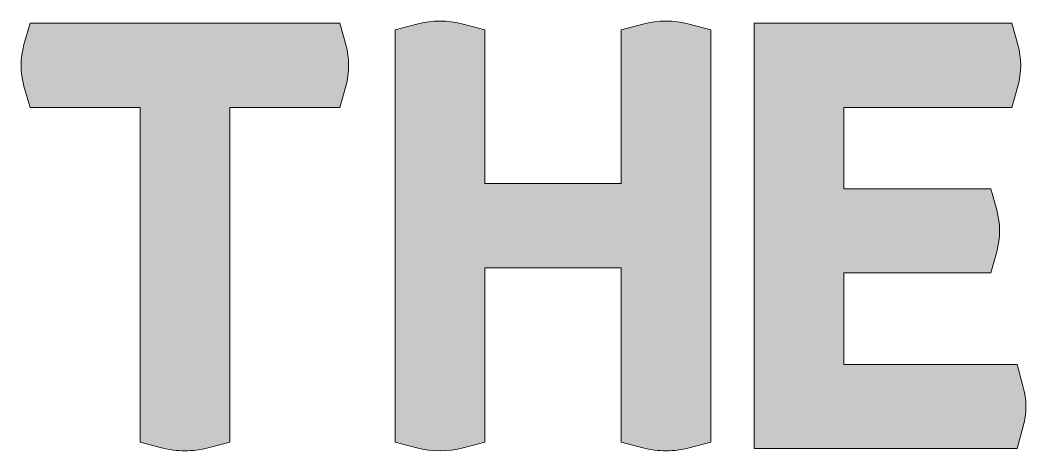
# Model space of a CAD drawing. Header units: inches. Extents: x 148 to 931, y -938 to -143.
# Drawn here: x 377.9 to 658.9, y -466.1 to -345.5 of the extents above; entities that cross this region are included whole.
import ezdxf

# ---------------------------------------------------------------- set-up
doc = ezdxf.new("R2010")
doc.units = ezdxf.units.IN
doc.header["$MEASUREMENT"] = 0
doc.layers.add('Layer 1', color=7, linetype='Continuous')

# ---------------------------------------------------------------- blocks, each defined once
blk = doc.blocks.new('block 5')
at = {"layer": 'Layer 1', "true_color": 0x2a4f7b}
h = blk.add_hatch(color=167, dxfattribs=at)
h.dxf.hatch_style = 2
edge = h.paths.add_edge_path()
edge.add_spline(control_points=[(551.73, -346.62), (556.05, -345.5), (560.37, -345.5), (564.68, -346.62), (564.68, -346.62), (570.69, -348.24), (570.69, -348.24), (570.69, -348.24), (570.69, -463.36), (570.69, -463.36), (570.69, -463.36), (564.68, -464.91), (564.68, -464.91), (562.52, -465.5), (560.37, -465.79), (558.21, -465.79), (556.05, -465.79), (553.89, -465.5), (551.73, -464.91), (551.73, -464.91), (545.66, -463.36), (545.66, -463.36), (545.66, -463.36), (545.66, -414.64), (545.66, -414.64), (545.66, -414.64), (507.6, -414.64), (507.6, -414.64), (507.6, -414.64), (507.6, -463.36), (507.6, -463.36), (507.6, -463.36), (501.59, -464.91), (501.59, -464.91), (497.27, -466.08), (492.96, -466.08), (488.64, -464.91), (488.64, -464.91), (482.63, -463.36), (482.63, -463.36), (482.63, -463.36), (482.63, -348.24), (482.63, -348.24), (482.63, -348.24), (488.64, -346.62), (488.64, -346.62), (492.96, -345.5), (497.27, -345.5), (501.59, -346.62), (501.59, -346.62), (507.6, -348.24), (507.6, -348.24), (507.6, -348.24), (507.6, -391.09), (507.6, -391.09), (507.6, -391.09), (545.66, -391.09), (545.66, -391.09), (545.66, -391.09), (545.66, -348.24), (545.66, -348.24), (545.66, -348.24), (551.73, -346.62), (551.73, -346.62)], knot_values=[0, 0, 0, 0, 1, 1, 1, 2, 2, 2, 3, 3, 3, 4, 4, 4, 5, 5, 5, 6, 6, 6, 7, 7, 7, 8, 8, 8, 9, 9, 9, 10, 10, 10, 11, 11, 11, 12, 12, 12, 13, 13, 13, 14, 14, 14, 15, 15, 15, 16, 16, 16, 17, 17, 17, 18, 18, 18, 19, 19, 19, 20, 20, 20, 21, 21, 21, 21], degree=3, periodic=1)
h = blk.add_hatch(color=167, dxfattribs=at)
h.dxf.hatch_style = 2
edge = h.paths.add_edge_path()
edge.add_spline(control_points=[(468.8, -363.96), (468.8, -363.96), (467.11, -369.9), (467.11, -369.9), (467.11, -369.9), (436.41, -369.9), (436.41, -369.9), (436.41, -369.9), (436.41, -463.36), (436.41, -463.36), (436.41, -463.36), (430.4, -464.91), (430.4, -464.91), (428.24, -465.5), (426.08, -465.79), (423.92, -465.79), (421.72, -465.79), (419.54, -465.5), (417.38, -464.91), (417.38, -464.91), (411.37, -463.36), (411.37, -463.36), (411.37, -463.36), (411.37, -369.9), (411.37, -369.9), (411.37, -369.9), (380.67, -369.9), (380.67, -369.9), (380.67, -369.9), (378.98, -363.96), (378.98, -363.96), (377.9, -360.1), (377.9, -356.2), (378.98, -352.29), (378.98, -352.29), (380.67, -346.35), (380.67, -346.35), (380.67, -346.35), (467.11, -346.35), (467.11, -346.35), (467.11, -346.35), (468.8, -352.29), (468.8, -352.29), (469.88, -356.2), (469.88, -360.1), (468.8, -363.96)], knot_values=[0, 0, 0, 0, 1, 1, 1, 2, 2, 2, 3, 3, 3, 4, 4, 4, 5, 5, 5, 6, 6, 6, 7, 7, 7, 8, 8, 8, 9, 9, 9, 10, 10, 10, 11, 11, 11, 12, 12, 12, 13, 13, 13, 14, 14, 14, 15, 15, 15, 15], degree=3, periodic=1)
h = blk.add_hatch(color=167, dxfattribs=at)
h.dxf.hatch_style = 2
edge = h.paths.add_edge_path()
edge.add_spline(control_points=[(657.8, -459.31), (657.8, -459.31), (656.18, -465.18), (656.18, -465.18), (656.18, -465.18), (582.84, -465.18), (582.84, -465.18), (582.84, -465.18), (582.84, -346.35), (582.84, -346.35), (582.84, -346.35), (654.7, -346.35), (654.7, -346.35), (654.7, -346.35), (656.39, -352.29), (656.39, -352.29), (657.47, -356.2), (657.47, -360.1), (656.39, -363.96), (656.39, -363.96), (654.7, -369.9), (654.7, -369.9), (654.7, -369.9), (607.8, -369.9), (607.8, -369.9), (607.8, -369.9), (607.8, -392.58), (607.8, -392.58), (607.8, -392.58), (648.83, -392.58), (648.83, -392.58), (648.83, -392.58), (650.51, -398.51), (650.51, -398.51), (651.6, -402.38), (651.6, -406.27), (650.51, -410.19), (650.51, -410.19), (648.83, -416.06), (648.83, -416.06), (648.83, -416.06), (607.8, -416.06), (607.8, -416.06), (607.8, -416.06), (607.8, -441.7), (607.8, -441.7), (607.8, -441.7), (656.18, -441.7), (656.18, -441.7), (656.18, -441.7), (657.8, -447.64), (657.8, -447.64), (658.93, -451.51), (658.93, -455.4), (657.8, -459.31)], knot_values=[0, 0, 0, 0, 1, 1, 1, 2, 2, 2, 3, 3, 3, 4, 4, 4, 5, 5, 5, 6, 6, 6, 7, 7, 7, 8, 8, 8, 9, 9, 9, 10, 10, 10, 11, 11, 11, 12, 12, 12, 13, 13, 13, 14, 14, 14, 15, 15, 15, 16, 16, 16, 17, 17, 17, 18, 18, 18, 18], degree=3, periodic=1)
at = {"layer": 'Layer 1', "lineweight": 0}
for points, knots in [([(551.73, -346.62), (556.05, -345.5), (560.37, -345.5), (564.68, -346.62), (564.68, -346.62), (570.69, -348.24), (570.69, -348.24), (570.69, -348.24), (570.69, -463.36), (570.69, -463.36), (570.69, -463.36), (564.68, -464.91), (564.68, -464.91), (562.52, -465.5), (560.37, -465.79), (558.21, -465.79), (556.05, -465.79), (553.89, -465.5), (551.73, -464.91), (551.73, -464.91), (545.66, -463.36), (545.66, -463.36), (545.66, -463.36), (545.66, -414.64), (545.66, -414.64), (545.66, -414.64), (507.6, -414.64), (507.6, -414.64), (507.6, -414.64), (507.6, -463.36), (507.6, -463.36), (507.6, -463.36), (501.59, -464.91), (501.59, -464.91), (497.27, -466.08), (492.96, -466.08), (488.64, -464.91), (488.64, -464.91), (482.63, -463.36), (482.63, -463.36), (482.63, -463.36), (482.63, -348.24), (482.63, -348.24), (482.63, -348.24), (488.64, -346.62), (488.64, -346.62), (492.96, -345.5), (497.27, -345.5), (501.59, -346.62), (501.59, -346.62), (507.6, -348.24), (507.6, -348.24), (507.6, -348.24), (507.6, -391.09), (507.6, -391.09), (507.6, -391.09), (545.66, -391.09), (545.66, -391.09), (545.66, -391.09), (545.66, -348.24), (545.66, -348.24), (545.66, -348.24), (551.73, -346.62), (551.73, -346.62)], [0, 0, 0, 0, 1, 1, 1, 2, 2, 2, 3, 3, 3, 4, 4, 4, 5, 5, 5, 6, 6, 6, 7, 7, 7, 8, 8, 8, 9, 9, 9, 10, 10, 10, 11, 11, 11, 12, 12, 12, 13, 13, 13, 14, 14, 14, 15, 15, 15, 16, 16, 16, 17, 17, 17, 18, 18, 18, 19, 19, 19, 20, 20, 20, 21, 21, 21, 21]), ([(468.8, -363.96), (468.8, -363.96), (467.11, -369.9), (467.11, -369.9), (467.11, -369.9), (436.41, -369.9), (436.41, -369.9), (436.41, -369.9), (436.41, -463.36), (436.41, -463.36), (436.41, -463.36), (430.4, -464.91), (430.4, -464.91), (428.24, -465.5), (426.08, -465.79), (423.92, -465.79), (421.72, -465.79), (419.54, -465.5), (417.38, -464.91), (417.38, -464.91), (411.37, -463.36), (411.37, -463.36), (411.37, -463.36), (411.37, -369.9), (411.37, -369.9), (411.37, -369.9), (380.67, -369.9), (380.67, -369.9), (380.67, -369.9), (378.98, -363.96), (378.98, -363.96), (377.9, -360.1), (377.9, -356.2), (378.98, -352.29), (378.98, -352.29), (380.67, -346.35), (380.67, -346.35), (380.67, -346.35), (467.11, -346.35), (467.11, -346.35), (467.11, -346.35), (468.8, -352.29), (468.8, -352.29), (469.88, -356.2), (469.88, -360.1), (468.8, -363.96)], [0, 0, 0, 0, 1, 1, 1, 2, 2, 2, 3, 3, 3, 4, 4, 4, 5, 5, 5, 6, 6, 6, 7, 7, 7, 8, 8, 8, 9, 9, 9, 10, 10, 10, 11, 11, 11, 12, 12, 12, 13, 13, 13, 14, 14, 14, 15, 15, 15, 15]), ([(657.8, -459.31), (657.8, -459.31), (656.18, -465.18), (656.18, -465.18), (656.18, -465.18), (582.84, -465.18), (582.84, -465.18), (582.84, -465.18), (582.84, -346.35), (582.84, -346.35), (582.84, -346.35), (654.7, -346.35), (654.7, -346.35), (654.7, -346.35), (656.39, -352.29), (656.39, -352.29), (657.47, -356.2), (657.47, -360.1), (656.39, -363.96), (656.39, -363.96), (654.7, -369.9), (654.7, -369.9), (654.7, -369.9), (607.8, -369.9), (607.8, -369.9), (607.8, -369.9), (607.8, -392.58), (607.8, -392.58), (607.8, -392.58), (648.83, -392.58), (648.83, -392.58), (648.83, -392.58), (650.51, -398.51), (650.51, -398.51), (651.6, -402.38), (651.6, -406.27), (650.51, -410.19), (650.51, -410.19), (648.83, -416.06), (648.83, -416.06), (648.83, -416.06), (607.8, -416.06), (607.8, -416.06), (607.8, -416.06), (607.8, -441.7), (607.8, -441.7), (607.8, -441.7), (656.18, -441.7), (656.18, -441.7), (656.18, -441.7), (657.8, -447.64), (657.8, -447.64), (658.93, -451.51), (658.93, -455.4), (657.8, -459.31)], [0, 0, 0, 0, 1, 1, 1, 2, 2, 2, 3, 3, 3, 4, 4, 4, 5, 5, 5, 6, 6, 6, 7, 7, 7, 8, 8, 8, 9, 9, 9, 10, 10, 10, 11, 11, 11, 12, 12, 12, 13, 13, 13, 14, 14, 14, 15, 15, 15, 16, 16, 16, 17, 17, 17, 18, 18, 18, 18])]:
    blk.add_open_spline(points, degree=3, knots=knots, dxfattribs=at)
blk = doc.blocks.new('block 2')
at = {"layer": 'Layer 1'}
blk.add_blockref('block 5', (0, 0), dxfattribs=at)

msp = doc.modelspace()

# ---------------------------------------------------------------- block references
at = {"layer": 'Layer 1'}
msp.add_blockref('block 2', (0, 0), dxfattribs=at)

doc.saveas('drawing.dxf')
